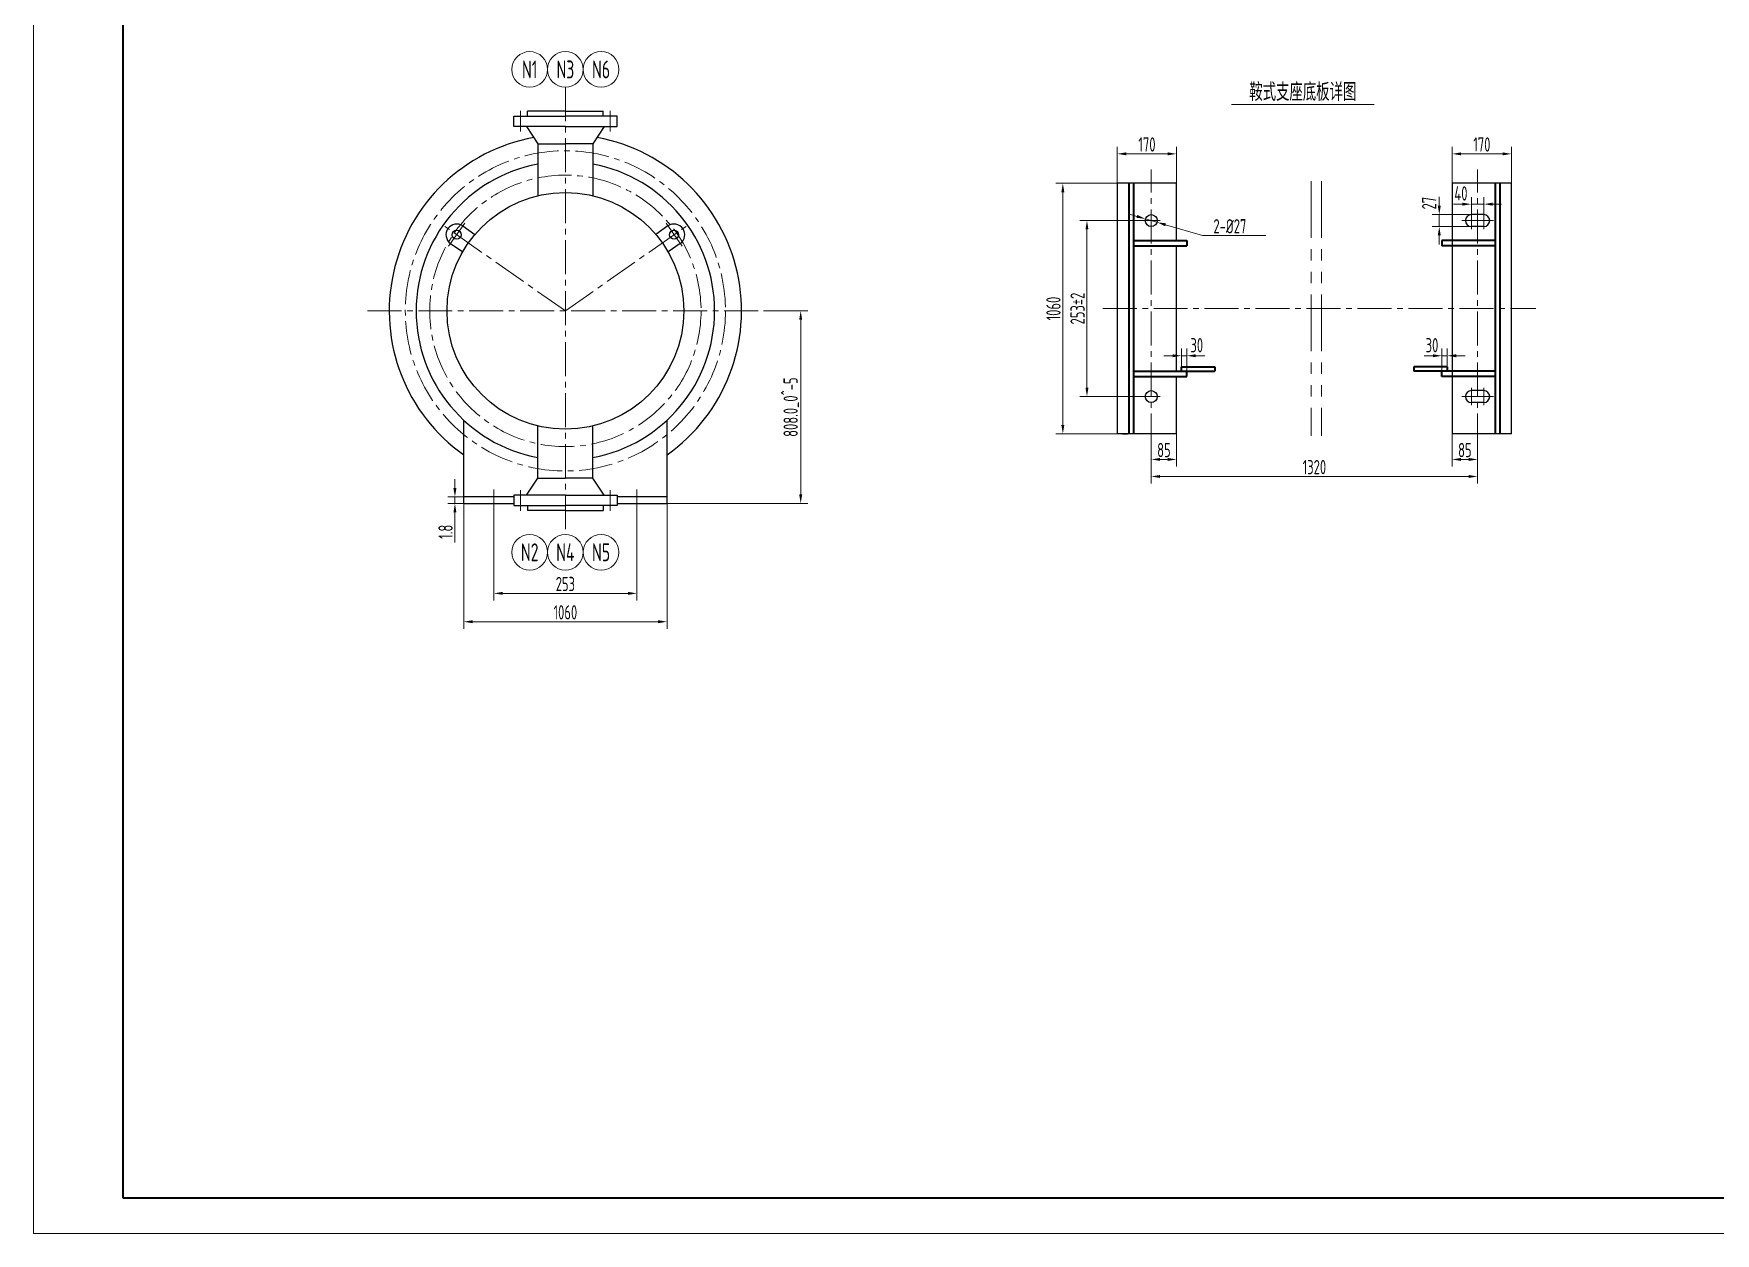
# Model space of a CAD drawing. Header units: millimetres. Extents: x 5765 to 6606, y -201 to 393.
# Drawn here: x 5765 to 6236.4, y -200.6 to 135.6 of the extents above; entities that cross this region are included whole.
import ezdxf
from ezdxf.enums import TextEntityAlignment as Align

# ---------------------------------------------------------------- set-up
doc = ezdxf.new("R2010")
doc.units = ezdxf.units.MM
doc.linetypes.add('CENTER2', pattern=[28.575, 19.05, -3.175, 3.175, -3.175])
doc.linetypes.add('PHANTOM2', pattern=[31.75, 15.875, -3.175, 3.175, -3.175, 3.175, -3.175])
for name, color, linetype, lineweight in [('1粗实线', 7, 'Continuous', 35), ('2细实线', 3, 'Continuous', 13), ('3中心线', 1, 'CENTER2', 13), ('5双点划线', 2, 'PHANTOM2', 13), ('7文本', 2, 'Continuous', 13), ('8标注', 3, 'Continuous', 13), ('9图表', 4, 'Continuous', 13)]:
    doc.layers.add(name, color=color, linetype=linetype, lineweight=lineweight)
doc.styles.add('lanpec', font='bpec_e.shx', dxfattribs={"width": 0.75, "bigfont": 'hztxt.shx'})
doc.styles.add('lanpec-dim', font='bpec_e.shx', dxfattribs={"width": 0.75})
doc.dimstyles.new('lanpec', dxfattribs={"dimtxt": 4, "dimasz": 2.5, "dimexe": 2, "dimexo": 0, "dimtad": 1, "dimdsep": 46, "dimtxsty": 'lanpec-dim', "dimcen": 2.5, "dimclrd": 256, "dimclre": 256, "dimclrt": 256, "dimazin": 0, "dimtfac": 1, "dimtmove": 0, "dimatfit": 3, "dimfxl": 1, "dimlwd": -1, "dimlwe": -1, "dimarcsym": 0})
doc.dimstyles.new('lanpec$0', dxfattribs={"dimscale": 10, "dimtxt": 4, "dimasz": 2.5, "dimexe": 2, "dimexo": 0, "dimtad": 1, "dimdec": 1, "dimdsep": 46, "dimtxsty": 'lanpec-dim', "dimcen": 0.09, "dimclrd": 256, "dimclre": 256, "dimclrt": 256, "dimadec": 1, "dimazin": 0, "dimtfac": 0.707, "dimtdec": 1, "dimtmove": 0, "dimatfit": 3, "dimfxl": 1, "dimarcsym": 0})
doc.dimstyles.new('lanpec$3', dxfattribs={"dimtxt": 4, "dimasz": 2.5, "dimexe": 2, "dimexo": 0, "dimtad": 1, "dimtih": 1, "dimtoh": 1, "dimdsep": 46, "dimtxsty": 'lanpec-dim', "dimcen": 2.5, "dimclrd": 256, "dimclre": 256, "dimclrt": 256, "dimazin": 0, "dimtfac": 1, "dimtmove": 0, "dimatfit": 3, "dimfxl": 1, "dimlwd": -1, "dimlwe": -1, "dimarcsym": 0})

# ---------------------------------------------------------------- blocks, each defined once
blk = doc.blocks.new('A1')
at = {"layer": '1粗实线'}
blk.add_lwpolyline([(-816, 10), (-10, 10), (-10, 584), (-816, 584)], close=True, dxfattribs=at)
at = {"layer": '9图表'}
blk.add_lwpolyline([(-841, 0), (0, 0), (0, 594), (-841, 594)], close=True, dxfattribs=at)
blk = doc.blocks.new('*D75')
at = {"layer": '8标注', "transparency": 16777216}
for p, q in [((5894.02, 2.06), (5894.02, -23.22)), ((5934.13, 2.06), (5934.13, -23.22)), ((5896.52, -21.22), (5931.63, -21.22))]:
    blk.add_line(p, q, dxfattribs=at)
for points in [[(5896.52, -20.8), (5896.52, -21.64), (5894.02, -21.22)], [(5931.63, -20.8), (5931.63, -21.64), (5934.13, -21.22)]]:
    blk.add_solid(points, dxfattribs=at)
at = {"layer": 'Defpoints', "color": 0, "transparency": 16777216}
for p in [(5894.02, 2.06), (5934.13, 2.06), (5934.13, -21.22)]:
    blk.add_point(p, dxfattribs=at)
at = {"layer": '8标注', "transparency": 16777216, "insert": (5914.07, -18.59), "char_height": 4, "attachment_point": 5, "style": 'lanpec-dim'}
blk.add_mtext('253', dxfattribs=at)
blk = doc.blocks.new('*D76')
at = {"layer": '8标注', "transparency": 16777216}
for p, q in [((5885.57, 6.29), (5885.57, -31.16)), ((5942.56, 4.11), (5942.56, -31.16)), ((5888.07, -29.16), (5940.06, -29.16))]:
    blk.add_line(p, q, dxfattribs=at)
for points in [[(5888.07, -28.74), (5888.07, -29.58), (5885.57, -29.16)], [(5940.06, -28.74), (5940.06, -29.58), (5942.56, -29.16)]]:
    blk.add_solid(points, dxfattribs=at)
at = {"layer": 'Defpoints', "color": 0, "transparency": 16777216}
for p in [(5885.57, 6.29), (5942.56, 4.11), (5942.56, -29.16)]:
    blk.add_point(p, dxfattribs=at)
at = {"layer": '8标注', "transparency": 16777216, "insert": (5914.07, -26.54), "char_height": 4, "attachment_point": 5, "style": 'lanpec-dim'}
blk.add_mtext('1060', dxfattribs=at)
blk = doc.blocks.new('*D58')
at = {"layer": '8标注', "transparency": 16777216}
for p, q in [((5969.57, 57.95), (5982.03, 57.95)), ((5980.03, 55.45), (5980.03, 6.49)), ((5942.57, 3.99), (5982.03, 3.99))]:
    blk.add_line(p, q, dxfattribs=at)
for points in [[(5979.61, 55.45), (5980.45, 55.45), (5980.03, 57.95)], [(5979.61, 6.49), (5980.45, 6.49), (5980.03, 3.99)]]:
    blk.add_solid(points, dxfattribs=at)
at = {"layer": 'Defpoints', "color": 0, "transparency": 16777216}
for p in [(5969.57, 57.95), (5942.57, 3.99), (5980.03, 3.99)]:
    blk.add_point(p, dxfattribs=at)
at = {"layer": '8标注', "transparency": 16777216, "insert": (5977.4, 30.97), "char_height": 4, "attachment_point": 5, "rotation": 90, "style": 'lanpec-dim'}
blk.add_mtext('808.0_{0}^ {-5}', dxfattribs=at)
blk = doc.blocks.new('*D43')
at = {"layer": '8标注', "transparency": 16777216}
for p, q in [((6068.77, 93.7), (6068.77, 103.94)), ((6085.4, 93.7), (6085.4, 103.94)), ((6071.27, 101.94), (6082.9, 101.94))]:
    blk.add_line(p, q, dxfattribs=at)
for points in [[(6071.27, 102.36), (6071.27, 101.53), (6068.77, 101.94)], [(6082.9, 102.36), (6082.9, 101.53), (6085.4, 101.94)]]:
    blk.add_solid(points, dxfattribs=at)
at = {"layer": 'Defpoints', "color": 0, "transparency": 16777216}
for p in [(6085.4, 101.94), (6068.77, 93.7), (6085.4, 93.7)]:
    blk.add_point(p, dxfattribs=at)
at = {"layer": '8标注', "transparency": 16777216, "insert": (6077.08, 104.57), "char_height": 4, "attachment_point": 5, "style": 'lanpec-dim'}
blk.add_mtext('170', dxfattribs=at)
blk = doc.blocks.new('*D70')
at = {"layer": '8标注', "transparency": 16777216}
for p, q in [((6162.63, 93.7), (6162.63, 103.94)), ((6179.26, 93.7), (6179.26, 103.94)), ((6165.13, 101.94), (6176.76, 101.94))]:
    blk.add_line(p, q, dxfattribs=at)
for points in [[(6165.13, 102.36), (6165.13, 101.53), (6162.63, 101.94)], [(6176.76, 102.36), (6176.76, 101.53), (6179.26, 101.94)]]:
    blk.add_solid(points, dxfattribs=at)
at = {"layer": 'Defpoints', "color": 0, "transparency": 16777216}
for p in [(6179.26, 101.94), (6162.63, 93.7), (6179.26, 93.7)]:
    blk.add_point(p, dxfattribs=at)
at = {"layer": '8标注', "transparency": 16777216, "insert": (6170.95, 104.57), "char_height": 4, "attachment_point": 5, "style": 'lanpec-dim'}
blk.add_mtext('170', dxfattribs=at)
blk = doc.blocks.new('*D44')
at = {"layer": '8标注', "transparency": 16777216}
for p, q in [((6078.28, 19.66), (6078.28, 9.54)), ((6169.75, 19.66), (6169.75, 9.54)), ((6080.78, 11.54), (6167.25, 11.54))]:
    blk.add_line(p, q, dxfattribs=at)
for points in [[(6080.78, 11.95), (6080.78, 11.12), (6078.28, 11.54)], [(6167.25, 11.95), (6167.25, 11.12), (6169.75, 11.54)]]:
    blk.add_solid(points, dxfattribs=at)
at = {"layer": 'Defpoints', "color": 0, "transparency": 16777216}
for p in [(6078.28, 19.66), (6169.75, 19.66), (6169.75, 11.54)]:
    blk.add_point(p, dxfattribs=at)
at = {"layer": '8标注', "transparency": 16777216, "insert": (6124.02, 14.16), "char_height": 4, "attachment_point": 5, "style": 'lanpec-dim'}
blk.add_mtext('1320', dxfattribs=at)
blk = doc.blocks.new('*D45')
at = {"layer": '8标注', "transparency": 16777216}
for p, q in [((6159.02, 87.41), (6159.02, 89.91)), ((6168.01, 84.91), (6157.02, 84.91)), ((6159.02, 84.91), (6159.02, 81.58)), ((6168.01, 81.58), (6157.02, 81.58)), ((6159.02, 79.08), (6159.02, 76.58))]:
    blk.add_line(p, q, dxfattribs=at)
for points in [[(6158.6, 87.41), (6159.43, 87.41), (6159.02, 84.91)], [(6158.6, 79.08), (6159.43, 79.08), (6159.02, 81.58)]]:
    blk.add_solid(points, dxfattribs=at)
at = {"layer": 'Defpoints', "color": 0, "transparency": 16777216}
for p in [(6168.01, 84.91), (6159.02, 81.58), (6168.01, 81.58)]:
    blk.add_point(p, dxfattribs=at)
at = {"layer": '8标注', "transparency": 16777216, "insert": (6156.19, 88.13), "char_height": 4, "attachment_point": 5, "rotation": 90, "style": 'lanpec-dim'}
blk.add_mtext('27', dxfattribs=at)
blk = doc.blocks.new('*D46')
at = {"layer": '8标注', "transparency": 16777216}
for p, q in [((6168.01, 84.91), (6168.01, 89.85)), ((6171.48, 84.91), (6171.48, 89.85)), ((6165.51, 87.85), (6163.01, 87.85)), ((6171.48, 87.85), (6168.01, 87.85)), ((6173.98, 87.85), (6176.48, 87.85))]:
    blk.add_line(p, q, dxfattribs=at)
for points in [[(6165.51, 88.26), (6165.51, 87.43), (6168.01, 87.85)], [(6173.98, 88.26), (6173.98, 87.43), (6171.48, 87.85)]]:
    blk.add_solid(points, dxfattribs=at)
at = {"layer": 'Defpoints', "color": 0, "transparency": 16777216}
for p in [(6168.01, 87.85), (6168.01, 84.91), (6171.48, 84.91)]:
    blk.add_point(p, dxfattribs=at)
at = {"layer": '8标注', "transparency": 16777216, "insert": (6165.09, 90.85), "char_height": 4, "attachment_point": 5, "style": 'lanpec-dim'}
blk.add_mtext('40', dxfattribs=at)
blk = doc.blocks.new('*D47')
at = {"layer": '8标注', "transparency": 16777216}
for p, q in [((6075.79, 83.25), (6058.27, 83.25)), ((6060.27, 80.75), (6060.27, 36.43)), ((6075.79, 33.93), (6058.27, 33.93))]:
    blk.add_line(p, q, dxfattribs=at)
for points in [[(6059.85, 80.75), (6060.68, 80.75), (6060.27, 83.25)], [(6059.85, 36.43), (6060.68, 36.43), (6060.27, 33.93)]]:
    blk.add_solid(points, dxfattribs=at)
at = {"layer": 'Defpoints', "color": 0, "transparency": 16777216}
for p in [(6075.79, 83.25), (6060.27, 33.93), (6075.79, 33.93)]:
    blk.add_point(p, dxfattribs=at)
at = {"layer": '8标注', "transparency": 16777216, "insert": (6057.64, 58.59), "char_height": 4, "attachment_point": 5, "rotation": 90, "style": 'lanpec-dim'}
blk.add_mtext('253±2', dxfattribs=at)
blk = doc.blocks.new('*D48')
at = {"layer": '8标注', "transparency": 16777216}
for p, q in [((6068.77, 93.7), (6051.51, 93.7)), ((6053.51, 25.97), (6053.51, 91.2)), ((6068.77, 23.47), (6051.51, 23.47))]:
    blk.add_line(p, q, dxfattribs=at)
for points in [[(6053.09, 91.2), (6053.92, 91.2), (6053.51, 93.7)], [(6053.09, 25.97), (6053.92, 25.97), (6053.51, 23.47)]]:
    blk.add_solid(points, dxfattribs=at)
at = {"layer": 'Defpoints', "color": 0, "transparency": 16777216}
for p in [(6053.51, 93.7), (6068.77, 93.7), (6068.77, 23.47)]:
    blk.add_point(p, dxfattribs=at)
at = {"layer": '8标注', "transparency": 16777216, "insert": (6050.88, 58.59), "char_height": 4, "attachment_point": 5, "rotation": 90, "style": 'lanpec-dim'}
blk.add_mtext('1060', dxfattribs=at)
blk = doc.blocks.new('*D49')
at = {"layer": '8标注', "transparency": 16777216}
for p, q in [((6078.28, 23.47), (6078.28, 14.31)), ((6085.4, 23.47), (6085.4, 14.31)), ((6080.78, 16.31), (6082.9, 16.31))]:
    blk.add_line(p, q, dxfattribs=at)
for points in [[(6080.78, 16.73), (6080.78, 15.89), (6078.28, 16.31)], [(6082.9, 16.73), (6082.9, 15.89), (6085.4, 16.31)]]:
    blk.add_solid(points, dxfattribs=at)
at = {"layer": 'Defpoints', "color": 0, "transparency": 16777216}
for p in [(6078.28, 23.47), (6085.4, 23.47), (6085.4, 16.31)]:
    blk.add_point(p, dxfattribs=at)
at = {"layer": '8标注', "transparency": 16777216, "insert": (6081.84, 18.94), "char_height": 4, "attachment_point": 5, "style": 'lanpec-dim'}
blk.add_mtext('85', dxfattribs=at)
blk = doc.blocks.new('*D50')
at = {"layer": '8标注', "transparency": 16777216}
for p, q in [((6162.63, 23.47), (6162.63, 14.31)), ((6169.75, 23.47), (6169.75, 14.31)), ((6167.25, 16.31), (6165.13, 16.31))]:
    blk.add_line(p, q, dxfattribs=at)
for points in [[(6165.13, 16.73), (6165.13, 15.89), (6162.63, 16.31)], [(6167.25, 16.73), (6167.25, 15.89), (6169.75, 16.31)]]:
    blk.add_solid(points, dxfattribs=at)
at = {"layer": 'Defpoints', "color": 0, "transparency": 16777216}
for p in [(6162.63, 23.47), (6169.75, 23.47), (6162.63, 16.31)]:
    blk.add_point(p, dxfattribs=at)
at = {"layer": '8标注', "transparency": 16777216, "insert": (6166.19, 18.94), "char_height": 4, "attachment_point": 5, "style": 'lanpec-dim'}
blk.add_mtext('85', dxfattribs=at)
blk = doc.blocks.new('*D71')
at = {"layer": '8标注', "transparency": 16777216}
for p, q in [((6074.29, 84.42), (6071.89, 85.13)), ((6076.69, 83.72), (6079.88, 82.78)), ((6092.64, 79.02), (6082.28, 82.07)), ((6105.83, 79.02), (6092.64, 79.02))]:
    blk.add_line(p, q, dxfattribs=at)
for points in [[(6074.41, 84.82), (6074.17, 84.02), (6076.69, 83.72)], [(6082.4, 82.47), (6082.16, 81.67), (6079.88, 82.78)]]:
    blk.add_solid(points, dxfattribs=at)
at = {"layer": 'Defpoints', "color": 0, "transparency": 16777216}
for p in [(6076.69, 83.72), (6079.88, 82.78)]:
    blk.add_point(p, dxfattribs=at)
at = {"layer": '8标注', "transparency": 16777216, "insert": (6100.33, 81.65), "char_height": 4, "attachment_point": 5, "style": 'lanpec-dim'}
blk.add_mtext('2-%%C27', dxfattribs=at)
blk = doc.blocks.new('*D72')
at = {"layer": '8标注', "transparency": 16777216}
for p, q in [((6086.77, 42.27), (6086.77, 47.37)), ((6088.27, 41), (6088.27, 47.37)), ((6084.27, 45.37), (6081.77, 45.37)), ((6086.77, 45.37), (6088.27, 45.37)), ((6090.77, 45.37), (6093.27, 45.37))]:
    blk.add_line(p, q, dxfattribs=at)
for points in [[(6084.27, 45.78), (6084.27, 44.95), (6086.77, 45.37)], [(6090.77, 45.78), (6090.77, 44.95), (6088.27, 45.37)]]:
    blk.add_solid(points, dxfattribs=at)
at = {"layer": 'Defpoints', "color": 0, "transparency": 16777216}
for p in [(6088.27, 45.37), (6086.77, 42.27), (6088.27, 41)]:
    blk.add_point(p, dxfattribs=at)
at = {"layer": '8标注', "transparency": 16777216, "insert": (6091.05, 48.32), "char_height": 4, "attachment_point": 5, "style": 'lanpec-dim'}
blk.add_mtext('30', dxfattribs=at)
blk = doc.blocks.new('*D51')
at = {"layer": '8标注', "transparency": 16777216}
for p, q in [((6159.76, 41), (6159.76, 47.37)), ((6161.26, 42.27), (6161.26, 47.37)), ((6157.26, 45.37), (6154.76, 45.37)), ((6161.26, 45.37), (6159.76, 45.37)), ((6163.76, 45.37), (6166.26, 45.37))]:
    blk.add_line(p, q, dxfattribs=at)
for points in [[(6157.26, 45.78), (6157.26, 44.95), (6159.76, 45.37)], [(6163.76, 45.78), (6163.76, 44.95), (6161.26, 45.37)]]:
    blk.add_solid(points, dxfattribs=at)
at = {"layer": 'Defpoints', "color": 0, "transparency": 16777216}
for p in [(6159.76, 45.37), (6159.76, 41), (6161.26, 42.27)]:
    blk.add_point(p, dxfattribs=at)
at = {"layer": '8标注', "transparency": 16777216, "insert": (6156.98, 48.32), "char_height": 4, "attachment_point": 5, "style": 'lanpec-dim'}
blk.add_mtext('30', dxfattribs=at)
blk = doc.blocks.new('*U41')
at = {"layer": '2细实线'}
blk.add_line((-20, 0), (20, 0), dxfattribs=at)
at = {"layer": '7文本', "style": 'lanpec', "width": 0.75}
for tag, height, p in [('节点图名称', 5, (0, 3.5)), ('比例', 4, (0, -3.25))]:
    blk.add_attdef(tag, text='', height=height, dxfattribs=at).set_placement(p, align=Align.MIDDLE_CENTER)
blk = doc.blocks.new('*D80')
at = {"layer": '8标注', "transparency": 16777216}
for p, q in [((5883.11, 8.29), (5883.11, 10.79)), ((5885.57, 5.79), (5881.11, 5.79)), ((5883.11, 5.79), (5883.11, 3.99)), ((5885.57, 3.99), (5881.11, 3.99)), ((5883.11, 1.49), (5883.11, -6.92))]:
    blk.add_line(p, q, dxfattribs=at)
for points in [[(5882.69, 8.29), (5883.53, 8.29), (5883.11, 5.79)], [(5882.69, 1.49), (5883.53, 1.49), (5883.11, 3.99)]]:
    blk.add_solid(points, dxfattribs=at)
at = {"layer": 'Defpoints', "color": 0, "transparency": 16777216}
for p in [(5885.57, 5.79), (5883.11, 3.99), (5885.57, 3.99)]:
    blk.add_point(p, dxfattribs=at)
at = {"layer": '8标注', "transparency": 16777216, "insert": (5880.49, -3.96), "char_height": 4, "attachment_point": 5, "rotation": 90, "style": 'lanpec-dim'}
blk.add_mtext('1.8', dxfattribs=at)
blk = doc.blocks.new('管口号')
at = {"layer": '2细实线'}
blk.add_circle((0, 5), 5, dxfattribs=at)
at = {"layer": '7文本', "style": 'lanpec', "width": 0.75}
blk.add_attdef('N', text='', height=5, dxfattribs=at).set_placement((0, 5), align=Align.MIDDLE_CENTER)

msp = doc.modelspace()

# ---------------------------------------------------------------- linework, layer by layer
at = {"ltscale": 0.5}
for p, q in [((5914.073, 113.878), (5903.459, 113.878)), ((5903.459, 112.5), (5903.459, 113.878)), ((5914.073, 113.878), (5924.687, 113.878)), ((5924.687, 112.5), (5924.687, 113.878)), ((5899.597, 112.5), (5914.073, 112.5)), ((5899.597, 109.603), (5899.597, 112.5)), ((5914.073, 109.603), (5899.597, 109.603)), ((5903.159, 109.603), (5906.356, 104.785)), ((5928.55, 112.5), (5914.073, 112.5)), ((5914.073, 109.603), (5928.55, 109.603)), ((5924.988, 109.603), (5921.791, 104.785)), ((5928.55, 109.603), (5928.55, 112.5)), ((5906.356, 104.785), (5914.073, 104.785)), ((5906.356, 104.785), (5906.356, 90.216)), ((5921.791, 104.785), (5914.073, 104.785)), ((5921.791, 104.785), (5921.791, 90.216)), ((5885.331, 81.734), (5888.726, 79.356)), ((5942.816, 81.734), (5939.421, 79.356)), ((5881.889, 76.819), (5885.284, 74.442)), ((5946.258, 76.819), (5942.862, 74.442)), ((5885.573, 3.995), (5885.573, 27.316)), ((5906.356, 11.106), (5906.356, 25.675)), ((5921.791, 11.106), (5921.791, 25.675)), ((5942.573, 3.995), (5942.573, 27.316)), ((5903.159, 6.288), (5906.356, 11.106)), ((5906.356, 11.106), (5914.073, 11.106)), ((5921.791, 11.106), (5914.073, 11.106)), ((5924.988, 6.288), (5921.791, 11.106)), ((5899.597, 5.795), (5885.573, 5.795)), ((5914.073, 6.288), (5899.597, 6.288)), ((5899.597, 6.288), (5899.597, 3.391)), ((5914.073, 6.288), (5928.55, 6.288)), ((5928.55, 6.288), (5928.55, 3.391)), ((5942.573, 5.795), (5928.55, 5.795)), ((5942.573, 3.995), (5942.573, 5.795)), ((5885.573, 3.995), (5899.597, 3.995)), ((5899.597, 3.391), (5914.073, 3.391)), ((5903.459, 3.391), (5903.459, 2.013)), ((5914.073, 2.013), (5903.459, 2.013)), ((5928.55, 3.391), (5914.073, 3.391)), ((5914.073, 2.013), (5924.687, 2.013)), ((5924.687, 3.391), (5924.687, 2.013)), ((5928.55, 3.995), (5942.573, 3.995))]:
    msp.add_line(p, q, dxfattribs=at)
for p, q in [((6085.401, 93.703), (6068.769, 93.703)), ((6068.769, 93.703), (6068.769, 23.47)), ((6085.401, 77.655), (6085.401, 93.703)), ((6179.262, 93.703), (6162.63, 93.703)), ((6162.63, 93.703), (6162.63, 23.47)), ((6179.262, 23.47), (6179.262, 93.703)), ((6171.481, 84.91), (6168.012, 84.91)), ((6171.481, 81.583), (6168.012, 81.583)), ((6085.401, 41.002), (6085.401, 76.17)), ((6085.401, 23.47), (6085.401, 39.518)), ((6171.481, 35.589), (6168.012, 35.589)), ((6171.481, 32.263), (6168.012, 32.263)), ((6085.401, 23.47), (6068.769, 23.47)), ((6070.209, 23.47), (6071.649, 23.47)), ((6179.262, 23.47), (6162.63, 23.47))]:
    msp.add_line(p, q)
for centre, radius in [((5914.073, 57.945), 33.18), ((5883.61, 79.276), 1.25), ((5944.537, 79.276), 1.25)]:
    msp.add_circle(centre, radius, dxfattribs=at)
at = {"ltscale": 2}
for centre in [(6078.285, 83.246), (6078.285, 33.926)]:
    msp.add_circle(centre, 1.663, dxfattribs=at)
at = {"ltscale": 0.5}
for centre, radius, start, end in [((5914.073, 57.945), 49.375, 100.34575, 234.74513), ((5914.073, 57.945), 49.375, 305.25487, 79.56444), ((5914.073, 57.945), 41.838, 100.62934, 259.37066), ((5914.073, 57.945), 41.838, 280.62934, 79.37066), ((5883.61, 79.276), 3, 55, 235), ((5944.537, 79.276), 3, 305, 125)]:
    msp.add_arc(centre, radius, start, end, dxfattribs=at)
for centre, start, end in [((6168.012, 83.246), 90, 270), ((6171.481, 83.246), 270, 90), ((6168.012, 33.926), 90, 270), ((6171.481, 33.926), 270, 90)]:
    msp.add_arc(centre, 1.663, start, end)
at = {"layer": '1粗实线'}
for p, q in [((6071.995, 93.703), (6071.995, 23.47)), ((6073.357, 93.703), (6073.357, 23.47)), ((6174.674, 93.703), (6174.674, 23.47)), ((6176.036, 93.703), (6176.036, 23.47)), ((6073.357, 77.655), (6088.266, 77.655)), ((6073.357, 76.17), (6088.266, 76.17)), ((6088.266, 77.655), (6088.266, 76.17)), ((6174.674, 77.655), (6159.764, 77.655)), ((6159.764, 77.655), (6159.764, 76.17)), ((6174.674, 76.17), (6159.764, 76.17)), ((6073.357, 41.002), (6088.266, 41.002)), ((6073.357, 39.518), (6088.266, 39.518)), ((6086.097, 41.002), (6096.108, 41.002)), ((6086.774, 41.002), (6086.774, 42.271)), ((6086.774, 42.271), (6096.108, 42.271)), ((6088.266, 39.518), (6088.266, 41.002)), ((6096.108, 42.271), (6096.108, 41.002)), ((6161.257, 42.271), (6151.923, 42.271)), ((6151.923, 42.271), (6151.923, 41.002)), ((6161.934, 41.002), (6151.923, 41.002)), ((6174.674, 41.002), (6159.764, 41.002)), ((6159.764, 39.518), (6159.764, 41.002)), ((6174.674, 39.518), (6159.764, 39.518)), ((6161.257, 42.271), (6161.257, 41.002))]:
    msp.add_line(p, q, dxfattribs=at)
at = {"layer": '2细实线'}
msp.add_line((6104.372, 79.02), (6110.379, 79.02), dxfattribs=at)
at = {"layer": '3中心线', "ltscale": 0.5}
for p, q in [((5914.073, 120.598), (5914.073, -4.707)), ((5901.512, 113.956), (5901.512, 108.162)), ((5926.634, 113.956), (5926.634, 108.162)), ((6078.285, 19.657), (6078.285, 97.516)), ((6169.746, 19.657), (6169.746, 97.516)), ((5914.073, 57.945), (5880.119, 81.72)), ((5885.863, 82.494), (5881.357, 76.059)), ((5914.073, 57.945), (5948.027, 81.72)), ((5942.284, 82.494), (5946.79, 76.059)), ((5858.571, 57.95), (5969.569, 57.95)), ((6064.679, 58.586), (6186.081, 58.586)), ((5894.016, 2.063), (5894.016, 7.857)), ((5901.512, 1.935), (5901.512, 7.729)), ((5926.634, 1.935), (5926.634, 7.729)), ((5934.131, 2.063), (5934.131, 7.857))]:
    msp.add_line(p, q, dxfattribs=at)
at = {"layer": '3中心线'}
for p, q in [((6168.012, 80.842), (6168.012, 85.65)), ((6171.481, 80.842), (6171.481, 85.65)), ((6080.779, 83.246), (6075.79, 83.246)), ((6165.297, 83.246), (6174.195, 83.246)), ((6080.779, 33.926), (6075.79, 33.926)), ((6165.297, 33.926), (6174.195, 33.926)), ((6168.012, 36.33), (6168.012, 31.522)), ((6171.481, 36.33), (6171.481, 31.522))]:
    msp.add_line(p, q, dxfattribs=at)
at = {"layer": '3中心线', "ltscale": 0.5}
for radius in [44.875, 38.028]:
    msp.add_circle((5914.073, 57.945), radius, dxfattribs=at)
at = {"layer": '5双点划线'}
for p, q in [((6123.143, 94.272), (6123.143, 22.9)), ((6126, 94.272), (6126, 22.9))]:
    msp.add_line(p, q, dxfattribs=at)

# ---------------------------------------------------------------- block references
msp.add_blockref('*U41', (6120.768, 115.778)).add_auto_attribs({'节点图名称': '鞍式支座底板详图'})
at = {"layer": '2细实线'}
msp.add_blockref('A1', (6606.028, -200.559), dxfattribs=at)
at = {"layer": '8标注'}
for p, values in [((5904.073, 120.596), {'N': 'N1'}), ((5914.073, 120.598), {'N': 'N3'}), ((5924.073, 120.598), {'N': 'N6'})]:
    msp.add_blockref('管口号', p, dxfattribs=at).add_auto_attribs(values)
ref = msp.add_blockref('管口号', (5904.067, -4.704), dxfattribs=dict(at, xscale=-1, rotation=180))
ref.add_attrib('N', 'N2', dxfattribs={"layer": '7文本', "height": 5, "style": 'lanpec', "width": 0.75}).set_placement((5904.067, -9.704), align=Align.MIDDLE_CENTER)
ref = msp.add_blockref('管口号', (5914.073, -4.707), dxfattribs=dict(at, xscale=-1, rotation=180))
ref.add_attrib('N', 'N4', dxfattribs={"layer": '7文本', "height": 5, "style": 'lanpec', "width": 0.75}).set_placement((5914.073, -9.707), align=Align.MIDDLE_CENTER)
ref = msp.add_blockref('管口号', (5924.073, -4.707), dxfattribs=dict(at, xscale=-1, rotation=180))
ref.add_attrib('N', 'N5', dxfattribs={"layer": '7文本', "height": 5, "style": 'lanpec', "width": 0.75}).set_placement((5924.073, -9.707), align=Align.MIDDLE_CENTER)

# ---------------------------------------------------------------- dimensions: what is measured, and where the dimension line sits
for base, p1, p2, text, picture, middle in [((6085.401, 101.943), (6068.769, 93.703), (6085.401, 93.703), '170', '*D43', (6077.085, 104.568)), ((6179.262, 101.943), (6162.63, 93.703), (6179.262, 93.703), '170', '*D70', (6170.946, 104.568)), ((6169.746, 11.535), (6078.285, 19.657), (6169.746, 19.657), '1320', '*D44', (6124.015, 14.16)), ((6162.63, 16.31), (6169.746, 23.47), (6162.63, 23.47), '85', '*D50', (6166.188, 18.935)), ((5942.564, -29.16), (5885.573, 6.288), (5942.564, 4.111), '1060', '*D76', (5914.069, -26.535)), ((5934.131, -21.22), (5894.016, 2.063), (5934.131, 2.063), '253', '*D75', (5914.073, -18.595))]:
    dim = msp.add_linear_dim(base=base, p1=p1, p2=p2, text=text, dimstyle='lanpec', dxfattribs=at)
    dim.commit()
    dim.dimension.update_dxf_attribs({"geometry": picture, "text_midpoint": middle})
for base, p1, p2, angle, text, picture, middle in [((6053.508, 93.703), (6068.769, 23.47), (6068.769, 93.703), 90, '1060', '*D48', (6050.883, 58.586)), ((6060.266, 33.926), (6075.79, 83.246), (6075.79, 33.926), 90, '253±2', '*D47', (6057.641, 58.586)), ((5980.029, 3.995), (5969.572, 57.945), (5942.573, 3.995), 90, '808.0_{0}^ {-5}', '*D58', (5977.404, 30.97)), ((6085.401, 16.31), (6078.285, 23.47), (6085.401, 23.47), 180, '85', '*D49', (6081.843, 18.935))]:
    dim = msp.add_linear_dim(base=base, p1=p1, p2=p2, angle=angle, text=text, dimstyle='lanpec', dxfattribs=at)
    dim.commit()
    dim.dimension.update_dxf_attribs({"geometry": picture, "text_midpoint": middle})
for base, p1, p2, angle, text, picture, middle in [((6159.016, 81.583), (6168.012, 84.91), (6168.012, 81.583), 90, '27', '*D45', (6156.187, 88.128)), ((6168.012, 87.846), (6171.481, 84.91), (6168.012, 84.91), 180, '40', '*D46', (6165.09, 90.849)), ((6159.764, 45.367), (6161.257, 42.271), (6159.764, 41.002), 180, '30', '*D51', (6156.976, 48.316))]:
    dim = msp.add_linear_dim(base=base, p1=p1, p2=p2, angle=angle, text=text, dimstyle='lanpec', override={"dimtmove": 2}, dxfattribs=at)
    dim.commit()
    dim.dimension.update_dxf_attribs({"geometry": picture, "text_midpoint": middle, "dimtype": 160})
dim = msp.add_diameter_dim_2p(p1=(6076.689, 83.716), p2=(6079.88, 82.777), text='2-%%C27', dimstyle='lanpec$3', dxfattribs=at)
dim.commit()
dim.dimension.update_dxf_attribs({"geometry": '*D71', "text_midpoint": (6100.333, 79.02), "dimtype": 163})
dim = msp.add_linear_dim(base=(6088.266, 45.367), p1=(6086.774, 42.271), p2=(6088.266, 41.002), text='30', dimstyle='lanpec', override={"dimtmove": 2}, dxfattribs=at)
dim.commit()
dim.dimension.update_dxf_attribs({"geometry": '*D72', "text_midpoint": (6091.054, 48.316), "dimtype": 160})
dim = msp.add_linear_dim(base=(5883.11, 3.995), p1=(5885.573, 5.795), p2=(5885.573, 3.995), angle=90, dimstyle='lanpec$0', override={"dimscale": 1, "dimdec": 2, "dimcen": 2.5, "dimadec": 2, "dimtfac": 1, "dimtdec": 2, "dimlwd": 65535, "dimlwe": 65535}, dxfattribs=at)
dim.commit()
dim.dimension.update_dxf_attribs({"geometry": '*D80', "text_midpoint": (5880.485, -3.964)})

doc.saveas('drawing.dxf')
